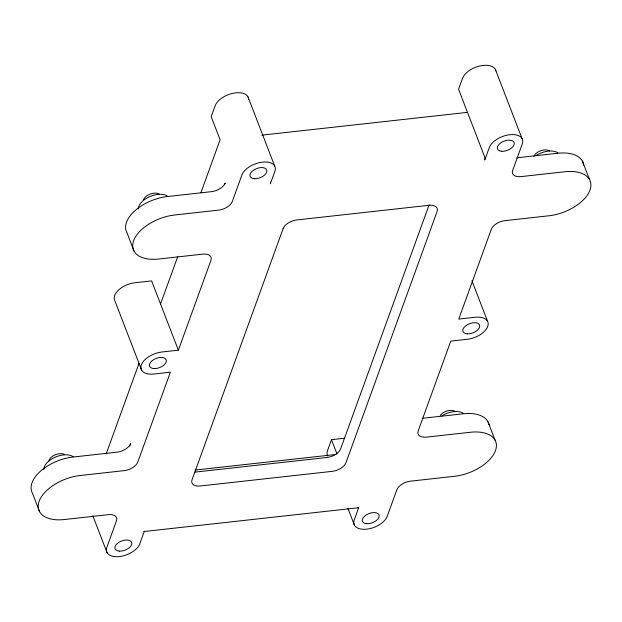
<?xml version="1.0" encoding="UTF-8"?>
<svg xmlns="http://www.w3.org/2000/svg" width="622" height="622" viewBox="0 0 622 622"><rect width="100%" height="100%" fill="white"/><g stroke="black" fill="none" stroke-linecap="round" stroke-linejoin="round"><path stroke-width="0.93" d="M106.191 453.858L139.04 363.287M160.546 303.979L177.752 256.544M200.906 192.696L220.102 139.787L211.185 116.687L215.181 105.678A17.789 9.796 -21.1 0 1 233.475 93.176A17.789 9.796 -21.1 0 1 248.637 99.24M129.765 446.06L130.651 443.61A11.865 6.531 -21.1 0 1 116.99 452.171L73.015 457.046A35.586 19.585 -21.1 0 0 32.468 493.23L39.598 511.712M224.542 184.726L225.141 183.093A11.865 6.531 -21.1 0 1 211.48 191.654L167.497 196.529A35.586 19.585 -21.1 0 0 126.958 232.714L134.088 251.195M358.365 507.762L143.962 531.53A2.962 1.073 83.7 0 0 144.335 531.211L139.826 543.737A17.789 9.796 -21.1 0 1 119.338 556.573A17.789 9.796 -21.1 0 1 106.836 547.399L116.485 520.793A11.865 6.531 -21.1 0 0 108.15 514.674L64.175 519.549A35.586 19.585 -21.1 0 1 39.17 501.192A35.586 19.585 -21.1 0 1 80.145 475.519L124.12 470.644A11.865 6.531 -21.1 0 0 137.781 462.084L170.381 372.189L153.891 374.016A17.789 9.796 -21.1 0 1 141.388 364.842A17.789 9.796 -21.1 0 1 161.875 352.005L178.366 350.178L210.975 260.276A11.865 6.531 -21.1 0 0 202.64 254.157L158.657 259.032A35.586 19.585 -21.1 0 1 133.66 240.675A35.586 19.585 -21.1 0 1 174.626 215.002L218.61 210.127A11.865 6.531 -21.1 0 0 232.27 201.567L241.911 174.969A17.789 9.796 -21.1 0 1 262.398 162.132A17.789 9.796 -21.1 0 1 274.901 171.314L270.352 183.754A2.962 1.073 83.7 0 0 270.453 182.184M344.681 438.222L331.487 439.684L327.491 450.686A17.789 9.796 -21.1 0 0 327.708 455.949M429.118 204.871L340.607 448.928A11.865 6.531 -21.1 0 1 326.947 457.481L195.005 472.106M261.776 135.161L467.487 112.364M516.719 157.817L557.825 153.261A35.586 19.585 -21.1 0 1 583.7 165.172M422.229 418.334L463.343 413.778A35.586 19.585 -21.1 0 1 489.086 424.834M195.02 470.084L335.942 454.464M582.402 161.106L589.532 179.579M495.345 69.345L522.076 138.628M471.904 280.701L487.524 321.193M487.912 421.623L495.042 440.096M247.953 96.768L274.691 166.051M331.487 439.684L336.968 453.897M347.846 508.135L354.439 525.232M178.366 350.178L151.636 280.887L135.137 282.715A17.789 9.796 -21.1 0 0 114.868 300.807L141.606 370.098M92.818 515.762L107.054 552.655M138.333 208.992A16.607 9.143 -21.1 0 1 149.7 196.638A16.607 9.143 -21.1 0 1 167.691 196.21M440.244 415.387A8.895 4.898 -21.1 0 1 454.931 411.391M43.851 469.509A16.607 9.143 -21.1 0 1 55.21 457.154A16.607 9.143 -21.1 0 1 73.202 456.727M441.76 415.877A16.607 9.143 -21.1 0 1 463.53 413.467M143.604 199.592A8.895 4.898 -21.1 0 1 150.54 193.94A8.895 4.898 -21.1 0 1 159.092 194.142M533.933 156.324A8.895 4.898 -21.1 0 1 540.868 150.679A8.895 4.898 -21.1 0 1 549.42 150.874M48.881 461.501A8.895 4.898 -21.1 0 1 54.969 454.884A8.895 4.898 -21.1 0 1 64.61 454.659M495.928 70.947A17.789 9.796 -21.1 0 0 480.13 65.909A17.789 9.796 -21.1 0 0 462.574 78.263L458.577 89.265L484.421 156.246A2.962 1.073 83.7 0 1 484.763 159.986L489.304 147.546A17.789 9.796 -21.1 0 1 509.791 134.71A17.789 9.796 -21.1 0 1 522.293 143.892L512.645 170.49A11.865 6.531 -21.1 0 0 520.979 176.609L564.955 171.734A35.586 19.585 -21.1 0 1 589.959 190.099A35.586 19.585 -21.1 0 1 548.985 215.772L505.01 220.647A11.865 6.531 -21.1 0 0 491.349 229.199L458.748 319.094L475.239 317.267A17.789 9.796 -21.1 0 1 487.741 326.449A17.789 9.796 -21.1 0 1 467.254 339.285L450.763 341.113L418.155 431.007A11.865 6.531 -21.1 0 0 426.49 437.126L470.473 432.251A35.586 19.585 -21.1 0 1 495.47 450.616A35.586 19.585 -21.1 0 1 454.503 476.289L410.52 481.164A11.865 6.531 -21.1 0 0 396.859 489.716L387.218 516.322A17.789 9.796 -21.1 0 1 366.731 529.159A17.789 9.796 -21.1 0 1 354.229 519.976L358.738 507.443A2.962 1.073 83.7 0 1 357.72 507.404M536.242 155.36A16.607 9.143 -21.1 0 1 558.012 152.95M283.181 228.499L192.019 479.85A11.865 6.531 -21.1 0 0 200.354 485.969L332.296 471.344A11.865 6.531 -21.1 0 0 345.949 462.784L437.111 211.441A11.865 6.531 -21.1 0 0 428.776 205.322L296.834 219.947A11.865 6.531 -21.1 0 0 283.181 228.499M119.269 551.123A8.895 4.898 -21.1 0 0 131.81 543.263A8.895 4.898 -21.1 0 0 118.911 542.322A8.895 4.898 -21.1 0 0 119.269 551.123M153.821 368.566A8.895 4.898 -21.1 0 0 166.369 360.706A8.895 4.898 -21.1 0 0 153.463 359.765A8.895 4.898 -21.1 0 0 153.821 368.566M467.184 333.827A8.895 4.898 -21.1 0 0 479.725 325.967A8.895 4.898 -21.1 0 0 466.827 325.034A8.895 4.898 -21.1 0 0 467.184 333.827M254.344 178.693A8.895 4.898 -21.1 0 0 266.892 170.832A8.895 4.898 -21.1 0 0 253.986 169.892A8.895 4.898 -21.1 0 0 254.344 178.693M366.661 523.701A8.895 4.898 -21.1 0 0 379.202 515.84A8.895 4.898 -21.1 0 0 366.304 514.899A8.895 4.898 -21.1 0 0 366.661 523.701M501.736 151.27A8.895 4.898 -21.1 0 0 514.277 143.41A8.895 4.898 -21.1 0 0 501.379 142.469A8.895 4.898 -21.1 0 0 501.736 151.27"/></g></svg>
